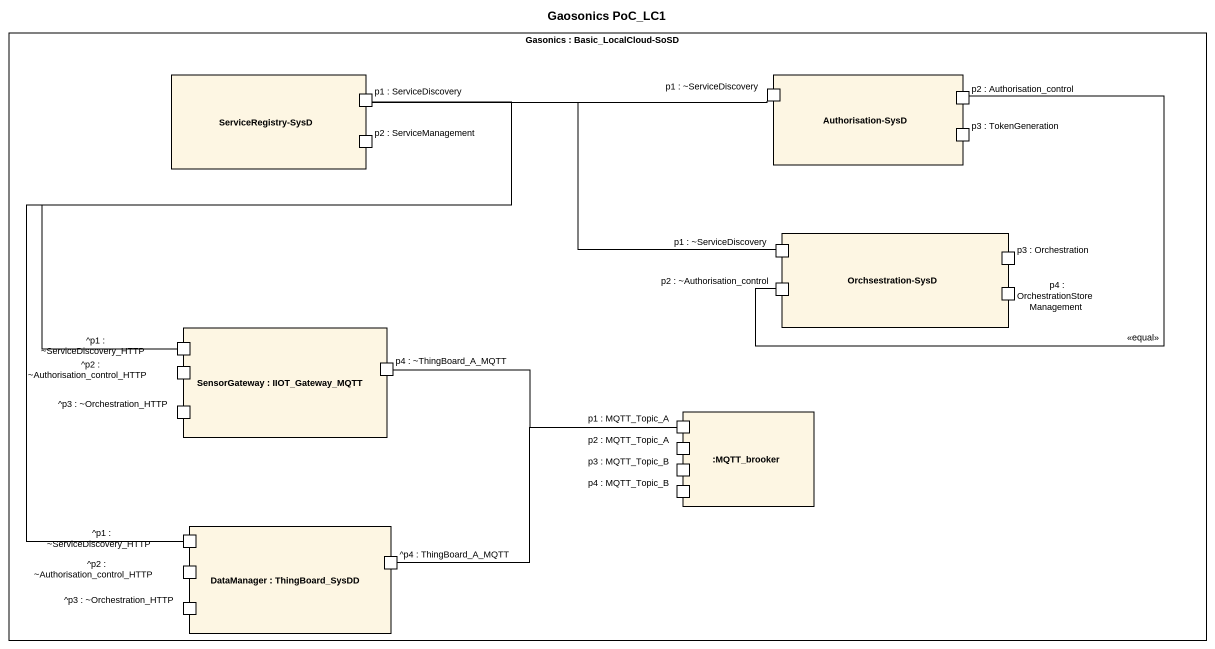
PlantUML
@startuml
title Gaosonics PoC_LC1
rectangle "Gasonics : Basic_LocalCloud-SoSD" as Gasonics {
  rectangle "ServiceRegistry-SysD" as ServiceRegistry_SysD {
    port "p1 : ServiceDiscovery" as p1_ServiceDiscovery
    port "p2 : ServiceManagement" as p2_ServiceManagement
  }
  rectangle "Authorisation-SysD" as Authorisation_SysD {
    port "p1 : ~ServiceDiscovery" as p1_ServiceDiscovery_2
    port "p2 : Authorisation_control" as p2_Authorisation_control
    port "p3 : TokenGeneration" as p3_TokenGeneration
  }
  rectangle "Orchsestration-SysD" as Orchsestration_SysD {
    port "p1 : ~ServiceDiscovery" as p1_ServiceDiscovery_3
    port "p3 : Orchestration" as p3_Orchestration
    port "p2 : ~Authorisation_control" as p2_Authorisation_control_2
    port "p4 : OrchestrationStoreManagement" as p4_OrchestrationStoreManagem
  }
  rectangle "SensorGateway : IIOT_Gateway_MQTT" as SensorGateway {
    port "^p1 : ~ServiceDiscovery_HTTP" as p1_ServiceDiscovery_HTTP
    port "^p2 : ~Authorisation_control_HTTP" as p2_Authorisation_control_3
    port "p4 : ~ThingBoard_A_MQTT" as p4_ThingBoard_A_MQTT
    port "^p3 : ~Orchestration_HTTP" as p3_Orchestration_HTTP
  }
  rectangle ":MQTT_brooker" as MQTT_brooker {
    port "p1 : MQTT_Topic_A" as p1_MQTT_Topic_A
    port "p2 : MQTT_Topic_A" as p2_MQTT_Topic_A
    port "p3 : MQTT_Topic_B" as p3_MQTT_Topic_B
    port "p4 : MQTT_Topic_B" as p4_MQTT_Topic_B
  }
  rectangle "DataManager : ThingBoard_SysDD" as DataManager {
    port "^p1 : ~ServiceDiscovery_HTTP" as p1_ServiceDiscovery_HTTP_2
    port "^p2 : ~Authorisation_control_HTTP" as p2_Authorisation_control_4
    port "^p4 : ThingBoard_A_MQTT" as p4_ThingBoard_A_MQTT_2
    port "^p3 : ~Orchestration_HTTP" as p3_Orchestration_HTTP_2
  }
}
p1_ServiceDiscovery -right- p1_ServiceDiscovery_2
p1_ServiceDiscovery -right- p1_ServiceDiscovery_3
p2_Authorisation_control_2 -up- p2_Authorisation_control : <<equal>>
p1_ServiceDiscovery_HTTP -up- p1_ServiceDiscovery
p4_ThingBoard_A_MQTT -right- p1_MQTT_Topic_A
p1_ServiceDiscovery_HTTP_2 -up- p1_ServiceDiscovery
p4_ThingBoard_A_MQTT_2 -right- p1_MQTT_Topic_A
@enduml
